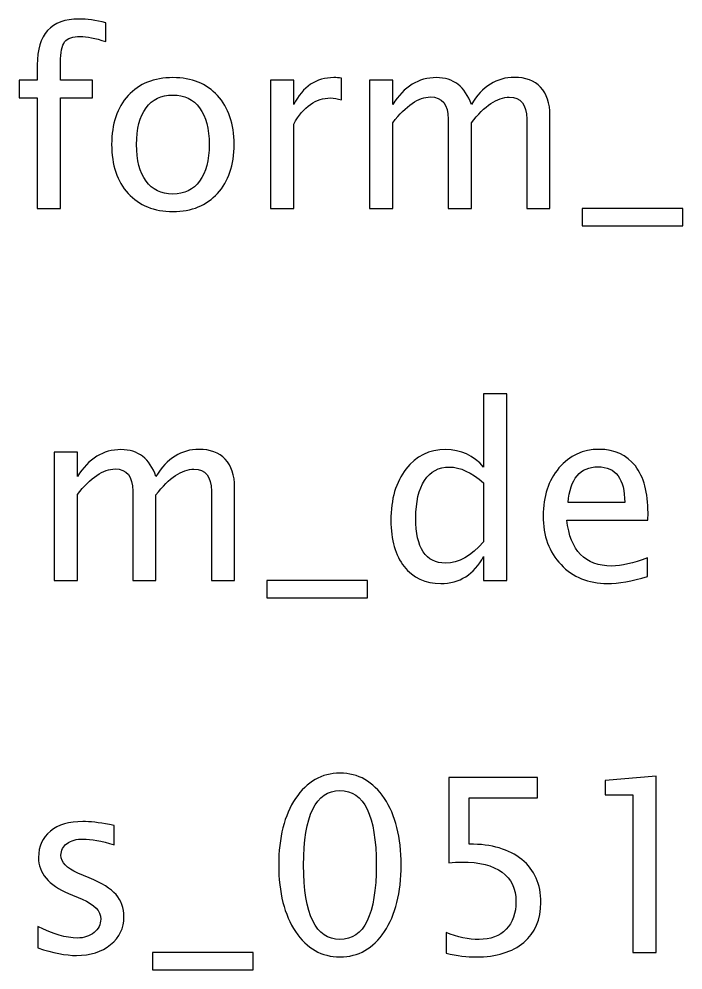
# Model space of a CAD drawing. Header units: centimetres. Extents: x -50 to 50, y -51 to 59.
# Drawn here: x 39.514 to 42.999, y 45.176 to 50.165 of the extents above; entities that cross this region are included whole.
import ezdxf

# ---------------------------------------------------------------- set-up
doc = ezdxf.new("R2010")
doc.units = ezdxf.units.CM
doc.header["$MEASUREMENT"] = 0
doc.layers.add('Layer 1', color=7, linetype='Continuous')

msp = doc.modelspace()

# ---------------------------------------------------------------- linework, layer by layer
at = {"layer": 'Layer 1'}
for points, knots in [([(39.6092, 49.17044), (39.6092, 49.17044), (39.6092, 49.7521), (39.6092, 49.7521), (39.6092, 49.7521), (39.6092, 49.7521), (39.51374, 49.7521), (39.51374, 49.7521), (39.51374, 49.7521), (39.51374, 49.7521), (39.51374, 49.84354), (39.51374, 49.84354), (39.51374, 49.84354), (39.51374, 49.84354), (39.6092, 49.84354), (39.6092, 49.84354), (39.6092, 49.84354), (39.6092, 49.84354), (39.6092, 49.92419), (39.6092, 49.92419), (39.6092, 49.92419), (39.6092, 50.08463), (39.68244, 50.16485), (39.82891, 50.16485), (39.82891, 50.16485), (39.86997, 50.16485), (39.91654, 50.15808), (39.96861, 50.14453), (39.96861, 50.14453), (39.96861, 50.14453), (39.96861, 50.04674), (39.96861, 50.04674), (39.96861, 50.04674), (39.91337, 50.06452), (39.86913, 50.07341), (39.8359, 50.07341), (39.8359, 50.07341), (39.79547, 50.07341), (39.76795, 50.06389), (39.75335, 50.04462), (39.75335, 50.04462), (39.73853, 50.02536), (39.73112, 49.98959), (39.73112, 49.93731), (39.73112, 49.93731), (39.73112, 49.93731), (39.73112, 49.84354), (39.73112, 49.84354), (39.73112, 49.84354), (39.73112, 49.84354), (39.90024, 49.84354), (39.90024, 49.84354), (39.90024, 49.84354), (39.90024, 49.84354), (39.90024, 49.7521), (39.90024, 49.7521), (39.90024, 49.7521), (39.90024, 49.7521), (39.73112, 49.7521), (39.73112, 49.7521), (39.73112, 49.7521), (39.73112, 49.7521), (39.73112, 49.17044), (39.73112, 49.17044), (39.73112, 49.17044), (39.73112, 49.17044), (39.6092, 49.17044), (39.6092, 49.17044)], [0, 0, 0, 0, 0.0555556, 0.0555556, 0.0555556, 0.0555556, 0.1111111, 0.1111111, 0.1111111, 0.1111111, 0.1666667, 0.1666667, 0.1666667, 0.1666667, 0.2222222, 0.2222222, 0.2222222, 0.2222222, 0.2777778, 0.2777778, 0.2777778, 0.2777778, 0.3333333, 0.3333333, 0.3333333, 0.3333333, 0.3888889, 0.3888889, 0.3888889, 0.3888889, 0.4444444, 0.4444444, 0.4444444, 0.4444444, 0.5, 0.5, 0.5, 0.5, 0.5555556, 0.5555556, 0.5555556, 0.5555556, 0.6111111, 0.6111111, 0.6111111, 0.6111111, 0.6666667, 0.6666667, 0.6666667, 0.6666667, 0.7222222, 0.7222222, 0.7222222, 0.7222222, 0.7777778, 0.7777778, 0.7777778, 0.7777778, 0.8333333, 0.8333333, 0.8333333, 0.8333333, 0.8888889, 0.8888889, 0.8888889, 0.8888889, 1, 1, 1, 1]), ([(40.32125, 49.1552), (40.2224, 49.1552), (40.14409, 49.18674), (40.08651, 49.24982), (40.08651, 49.24982), (40.02873, 49.31289), (39.99994, 49.39862), (39.99994, 49.50678), (39.99994, 49.50678), (39.99994, 49.61473), (40.02873, 49.70024), (40.08651, 49.76311), (40.08651, 49.76311), (40.14409, 49.82597), (40.2224, 49.85751), (40.32125, 49.85751), (40.32125, 49.85751), (40.4201, 49.85751), (40.49842, 49.82597), (40.55599, 49.76311), (40.55599, 49.76311), (40.61377, 49.70024), (40.64256, 49.61473), (40.64256, 49.50678), (40.64256, 49.50678), (40.64256, 49.39862), (40.61377, 49.31289), (40.55599, 49.24982), (40.55599, 49.24982), (40.49842, 49.18674), (40.4201, 49.1552), (40.32125, 49.1552)], [0, 0, 0, 0, 0.1111111, 0.1111111, 0.1111111, 0.1111111, 0.2222222, 0.2222222, 0.2222222, 0.2222222, 0.3333333, 0.3333333, 0.3333333, 0.3333333, 0.4444444, 0.4444444, 0.4444444, 0.4444444, 0.5555556, 0.5555556, 0.5555556, 0.5555556, 0.6666667, 0.6666667, 0.6666667, 0.6666667, 0.7777778, 0.7777778, 0.7777778, 0.7777778, 1, 1, 1, 1]), ([(40.83348, 49.17044), (40.83348, 49.17044), (40.83348, 49.84354), (40.83348, 49.84354), (40.83348, 49.84354), (40.83348, 49.84354), (40.9554, 49.84354), (40.9554, 49.84354), (40.9554, 49.84354), (40.9554, 49.84354), (40.9554, 49.71633), (40.9554, 49.71633), (40.9554, 49.71633), (41.00387, 49.81052), (41.07415, 49.85751), (41.16643, 49.85751), (41.16643, 49.85751), (41.17892, 49.85751), (41.19204, 49.85645), (41.20559, 49.85434), (41.20559, 49.85434), (41.20559, 49.85434), (41.20559, 49.74025), (41.20559, 49.74025), (41.20559, 49.74025), (41.18442, 49.74723), (41.1658, 49.75083), (41.14971, 49.75083), (41.14971, 49.75083), (41.07224, 49.75083), (41.00747, 49.70511), (40.9554, 49.61346), (40.9554, 49.61346), (40.9554, 49.61346), (40.9554, 49.17044), (40.9554, 49.17044), (40.9554, 49.17044), (40.9554, 49.17044), (40.83348, 49.17044), (40.83348, 49.17044)], [0, 0, 0, 0, 0.0909091, 0.0909091, 0.0909091, 0.0909091, 0.1818182, 0.1818182, 0.1818182, 0.1818182, 0.2727273, 0.2727273, 0.2727273, 0.2727273, 0.3636364, 0.3636364, 0.3636364, 0.3636364, 0.4545455, 0.4545455, 0.4545455, 0.4545455, 0.5454545, 0.5454545, 0.5454545, 0.5454545, 0.6363636, 0.6363636, 0.6363636, 0.6363636, 0.7272727, 0.7272727, 0.7272727, 0.7272727, 0.8181818, 0.8181818, 0.8181818, 0.8181818, 1, 1, 1, 1]), ([(41.35312, 49.17044), (41.35312, 49.17044), (41.35312, 49.84354), (41.35312, 49.84354), (41.35312, 49.84354), (41.35312, 49.84354), (41.47504, 49.84354), (41.47504, 49.84354), (41.47504, 49.84354), (41.47504, 49.84354), (41.47504, 49.71633), (41.47504, 49.71633), (41.47504, 49.71633), (41.53452, 49.81052), (41.61072, 49.85751), (41.70406, 49.85751), (41.70406, 49.85751), (41.79402, 49.85751), (41.85519, 49.81052), (41.88779, 49.71633), (41.88779, 49.71633), (41.94558, 49.81137), (42.02093, 49.85878), (42.11343, 49.85878), (42.11343, 49.85878), (42.17248, 49.85878), (42.21841, 49.84142), (42.25122, 49.8065), (42.25122, 49.8065), (42.28403, 49.77157), (42.30054, 49.72268), (42.30054, 49.65981), (42.30054, 49.65981), (42.30054, 49.65981), (42.30054, 49.17044), (42.30054, 49.17044), (42.30054, 49.17044), (42.30054, 49.17044), (42.17862, 49.17044), (42.17862, 49.17044), (42.17862, 49.17044), (42.17862, 49.17044), (42.17862, 49.63971), (42.17862, 49.63971), (42.17862, 49.63971), (42.17862, 49.71633), (42.14814, 49.75464), (42.08718, 49.75464), (42.08718, 49.75464), (42.02389, 49.75464), (41.95743, 49.70998), (41.88779, 49.62044), (41.88779, 49.62044), (41.88779, 49.62044), (41.88779, 49.17044), (41.88779, 49.17044), (41.88779, 49.17044), (41.88779, 49.17044), (41.76587, 49.17044), (41.76587, 49.17044), (41.76587, 49.17044), (41.76587, 49.17044), (41.76587, 49.64013), (41.76587, 49.64013), (41.76587, 49.64013), (41.76587, 49.71739), (41.73497, 49.75591), (41.67295, 49.75591), (41.67295, 49.75591), (41.61135, 49.75591), (41.54531, 49.71104), (41.47504, 49.62108), (41.47504, 49.62108), (41.47504, 49.62108), (41.47504, 49.17044), (41.47504, 49.17044), (41.47504, 49.17044), (41.47504, 49.17044), (41.35312, 49.17044), (41.35312, 49.17044)], [0, 0, 0, 0, 0.047619, 0.047619, 0.047619, 0.047619, 0.0952381, 0.0952381, 0.0952381, 0.0952381, 0.1428571, 0.1428571, 0.1428571, 0.1428571, 0.1904762, 0.1904762, 0.1904762, 0.1904762, 0.2380952, 0.2380952, 0.2380952, 0.2380952, 0.2857143, 0.2857143, 0.2857143, 0.2857143, 0.3333333, 0.3333333, 0.3333333, 0.3333333, 0.3809524, 0.3809524, 0.3809524, 0.3809524, 0.4285714, 0.4285714, 0.4285714, 0.4285714, 0.4761905, 0.4761905, 0.4761905, 0.4761905, 0.5238095, 0.5238095, 0.5238095, 0.5238095, 0.5714286, 0.5714286, 0.5714286, 0.5714286, 0.6190476, 0.6190476, 0.6190476, 0.6190476, 0.6666667, 0.6666667, 0.6666667, 0.6666667, 0.7142857, 0.7142857, 0.7142857, 0.7142857, 0.7619048, 0.7619048, 0.7619048, 0.7619048, 0.8095238, 0.8095238, 0.8095238, 0.8095238, 0.8571429, 0.8571429, 0.8571429, 0.8571429, 0.9047619, 0.9047619, 0.9047619, 0.9047619, 1, 1, 1, 1]), ([(40.32104, 49.24664), (40.38136, 49.24664), (40.42835, 49.26929), (40.4618, 49.3148), (40.4618, 49.3148), (40.49503, 49.36009), (40.51175, 49.42423), (40.51175, 49.50678), (40.51175, 49.50678), (40.51175, 49.58912), (40.49503, 49.65304), (40.4618, 49.69834), (40.4618, 49.69834), (40.42835, 49.74342), (40.38136, 49.76607), (40.32104, 49.76607), (40.32104, 49.76607), (40.2605, 49.76607), (40.21351, 49.74342), (40.18049, 49.69834), (40.18049, 49.69834), (40.14726, 49.65304), (40.13075, 49.58912), (40.13075, 49.50678), (40.13075, 49.50678), (40.13075, 49.42423), (40.14726, 49.36009), (40.18049, 49.3148), (40.18049, 49.3148), (40.21351, 49.26929), (40.2605, 49.24664), (40.32104, 49.24664)], [0, 0, 0, 0, 0.1111111, 0.1111111, 0.1111111, 0.1111111, 0.2222222, 0.2222222, 0.2222222, 0.2222222, 0.3333333, 0.3333333, 0.3333333, 0.3333333, 0.4444444, 0.4444444, 0.4444444, 0.4444444, 0.5555556, 0.5555556, 0.5555556, 0.5555556, 0.6666667, 0.6666667, 0.6666667, 0.6666667, 0.7777778, 0.7777778, 0.7777778, 0.7777778, 1, 1, 1, 1]), ([(42.4703, 49.079), (42.4703, 49.079), (42.4703, 49.17044), (42.4703, 49.17044), (42.4703, 49.17044), (42.4703, 49.17044), (42.99862, 49.17044), (42.99862, 49.17044), (42.99862, 49.17044), (42.99862, 49.17044), (42.99862, 49.079), (42.99862, 49.079), (42.99862, 49.079), (42.99862, 49.079), (42.4703, 49.079), (42.4703, 49.079)], [0, 0, 0, 0, 0.2, 0.2, 0.2, 0.2, 0.4, 0.4, 0.4, 0.4, 0.6, 0.6, 0.6, 0.6, 1, 1, 1, 1]), ([(41.95183, 47.21887), (41.95183, 47.21887), (41.95183, 47.34524), (41.95183, 47.34524), (41.95183, 47.34524), (41.90209, 47.25083), (41.82716, 47.20363), (41.72704, 47.20363), (41.72704, 47.20363), (41.64576, 47.20363), (41.58184, 47.23305), (41.53527, 47.29211), (41.53527, 47.29211), (41.4887, 47.35116), (41.46542, 47.43181), (41.46542, 47.53404), (41.46542, 47.53404), (41.46542, 47.6458), (41.49188, 47.73576), (41.54458, 47.80392), (41.54458, 47.80392), (41.5975, 47.87186), (41.66693, 47.90594), (41.75308, 47.90594), (41.75308, 47.90594), (41.83287, 47.90594), (41.89934, 47.87546), (41.95183, 47.81429), (41.95183, 47.81429), (41.95183, 47.81429), (41.95183, 48.19804), (41.95183, 48.19804), (41.95183, 48.19804), (41.95183, 48.19804), (42.07375, 48.19804), (42.07375, 48.19804), (42.07375, 48.19804), (42.07375, 48.19804), (42.07375, 47.21887), (42.07375, 47.21887), (42.07375, 47.21887), (42.07375, 47.21887), (41.95183, 47.21887), (41.95183, 47.21887)], [0, 0, 0, 0, 0.0833333, 0.0833333, 0.0833333, 0.0833333, 0.1666667, 0.1666667, 0.1666667, 0.1666667, 0.25, 0.25, 0.25, 0.25, 0.3333333, 0.3333333, 0.3333333, 0.3333333, 0.4166667, 0.4166667, 0.4166667, 0.4166667, 0.5, 0.5, 0.5, 0.5, 0.5833333, 0.5833333, 0.5833333, 0.5833333, 0.6666667, 0.6666667, 0.6666667, 0.6666667, 0.75, 0.75, 0.75, 0.75, 0.8333333, 0.8333333, 0.8333333, 0.8333333, 1, 1, 1, 1]), ([(39.698, 47.21887), (39.698, 47.21887), (39.698, 47.89197), (39.698, 47.89197), (39.698, 47.89197), (39.698, 47.89197), (39.81992, 47.89197), (39.81992, 47.89197), (39.81992, 47.89197), (39.81992, 47.89197), (39.81992, 47.76476), (39.81992, 47.76476), (39.81992, 47.76476), (39.8794, 47.85895), (39.9556, 47.90594), (40.04894, 47.90594), (40.04894, 47.90594), (40.1389, 47.90594), (40.20007, 47.85895), (40.23267, 47.76476), (40.23267, 47.76476), (40.29046, 47.8598), (40.36581, 47.90721), (40.45831, 47.90721), (40.45831, 47.90721), (40.51736, 47.90721), (40.56329, 47.88985), (40.5961, 47.85493), (40.5961, 47.85493), (40.62891, 47.82), (40.64542, 47.77111), (40.64542, 47.70824), (40.64542, 47.70824), (40.64542, 47.70824), (40.64542, 47.21887), (40.64542, 47.21887), (40.64542, 47.21887), (40.64542, 47.21887), (40.5235, 47.21887), (40.5235, 47.21887), (40.5235, 47.21887), (40.5235, 47.21887), (40.5235, 47.68814), (40.5235, 47.68814), (40.5235, 47.68814), (40.5235, 47.76476), (40.49302, 47.80307), (40.43206, 47.80307), (40.43206, 47.80307), (40.36877, 47.80307), (40.30231, 47.75841), (40.23267, 47.66887), (40.23267, 47.66887), (40.23267, 47.66887), (40.23267, 47.21887), (40.23267, 47.21887), (40.23267, 47.21887), (40.23267, 47.21887), (40.11075, 47.21887), (40.11075, 47.21887), (40.11075, 47.21887), (40.11075, 47.21887), (40.11075, 47.68856), (40.11075, 47.68856), (40.11075, 47.68856), (40.11075, 47.76582), (40.07985, 47.80434), (40.01783, 47.80434), (40.01783, 47.80434), (39.95623, 47.80434), (39.89019, 47.75947), (39.81992, 47.66951), (39.81992, 47.66951), (39.81992, 47.66951), (39.81992, 47.21887), (39.81992, 47.21887), (39.81992, 47.21887), (39.81992, 47.21887), (39.698, 47.21887), (39.698, 47.21887)], [0, 0, 0, 0, 0.047619, 0.047619, 0.047619, 0.047619, 0.0952381, 0.0952381, 0.0952381, 0.0952381, 0.1428571, 0.1428571, 0.1428571, 0.1428571, 0.1904762, 0.1904762, 0.1904762, 0.1904762, 0.2380952, 0.2380952, 0.2380952, 0.2380952, 0.2857143, 0.2857143, 0.2857143, 0.2857143, 0.3333333, 0.3333333, 0.3333333, 0.3333333, 0.3809524, 0.3809524, 0.3809524, 0.3809524, 0.4285714, 0.4285714, 0.4285714, 0.4285714, 0.4761905, 0.4761905, 0.4761905, 0.4761905, 0.5238095, 0.5238095, 0.5238095, 0.5238095, 0.5714286, 0.5714286, 0.5714286, 0.5714286, 0.6190476, 0.6190476, 0.6190476, 0.6190476, 0.6666667, 0.6666667, 0.6666667, 0.6666667, 0.7142857, 0.7142857, 0.7142857, 0.7142857, 0.7619048, 0.7619048, 0.7619048, 0.7619048, 0.8095238, 0.8095238, 0.8095238, 0.8095238, 0.8571429, 0.8571429, 0.8571429, 0.8571429, 0.9047619, 0.9047619, 0.9047619, 0.9047619, 1, 1, 1, 1]), ([(42.81204, 47.24046), (42.73013, 47.21591), (42.66006, 47.20363), (42.60164, 47.20363), (42.60164, 47.20363), (42.50195, 47.20363), (42.42088, 47.23665), (42.35844, 47.30248), (42.35844, 47.30248), (42.296, 47.36831), (42.26467, 47.45361), (42.26467, 47.5586), (42.26467, 47.5586), (42.26467, 47.66041), (42.29219, 47.74402), (42.34743, 47.80942), (42.34743, 47.80942), (42.40268, 47.87461), (42.47337, 47.90721), (42.55952, 47.90721), (42.55952, 47.90721), (42.64101, 47.90721), (42.70409, 47.87821), (42.74854, 47.82022), (42.74854, 47.82022), (42.79299, 47.76222), (42.81522, 47.68009), (42.81522, 47.57362), (42.81522, 47.57362), (42.81522, 47.57362), (42.81458, 47.53637), (42.81458, 47.53637), (42.81458, 47.53637), (42.81458, 47.53637), (42.38913, 47.53637), (42.38913, 47.53637), (42.38913, 47.53637), (42.40691, 47.3755), (42.48544, 47.29507), (42.6245, 47.29507), (42.6245, 47.29507), (42.67552, 47.29507), (42.73796, 47.30946), (42.81204, 47.33825), (42.81204, 47.33825), (42.81204, 47.33825), (42.81204, 47.24046), (42.81204, 47.24046)], [0, 0, 0, 0, 0.0769231, 0.0769231, 0.0769231, 0.0769231, 0.1538462, 0.1538462, 0.1538462, 0.1538462, 0.2307692, 0.2307692, 0.2307692, 0.2307692, 0.3076923, 0.3076923, 0.3076923, 0.3076923, 0.3846154, 0.3846154, 0.3846154, 0.3846154, 0.4615385, 0.4615385, 0.4615385, 0.4615385, 0.5384615, 0.5384615, 0.5384615, 0.5384615, 0.6153846, 0.6153846, 0.6153846, 0.6153846, 0.6923077, 0.6923077, 0.6923077, 0.6923077, 0.7692308, 0.7692308, 0.7692308, 0.7692308, 0.8461538, 0.8461538, 0.8461538, 0.8461538, 1, 1, 1, 1]), ([(41.95183, 47.73089), (41.88854, 47.78656), (41.82864, 47.8145), (41.77191, 47.8145), (41.77191, 47.8145), (41.71603, 47.8145), (41.67285, 47.79122), (41.64216, 47.74444), (41.64216, 47.74444), (41.61147, 47.69787), (41.59623, 47.63183), (41.59623, 47.54632), (41.59623, 47.54632), (41.59623, 47.38905), (41.6483, 47.31031), (41.75265, 47.31031), (41.75265, 47.31031), (41.82039, 47.31031), (41.88685, 47.34735), (41.95183, 47.42122), (41.95183, 47.42122), (41.95183, 47.42122), (41.95183, 47.73089), (41.95183, 47.73089)], [0, 0, 0, 0, 0.1428571, 0.1428571, 0.1428571, 0.1428571, 0.2857143, 0.2857143, 0.2857143, 0.2857143, 0.4285714, 0.4285714, 0.4285714, 0.4285714, 0.5714286, 0.5714286, 0.5714286, 0.5714286, 0.7142857, 0.7142857, 0.7142857, 0.7142857, 1, 1, 1, 1]), ([(42.39548, 47.62781), (42.39548, 47.62781), (42.69266, 47.62781), (42.69266, 47.62781), (42.69266, 47.62781), (42.69266, 47.75312), (42.64588, 47.81577), (42.55254, 47.81577), (42.55254, 47.81577), (42.45856, 47.81577), (42.40628, 47.75312), (42.39548, 47.62781)], [0, 0, 0, 0, 0.25, 0.25, 0.25, 0.25, 0.5, 0.5, 0.5, 0.5, 1, 1, 1, 1]), ([(40.81518, 47.12743), (40.81518, 47.12743), (40.81518, 47.21887), (40.81518, 47.21887), (40.81518, 47.21887), (40.81518, 47.21887), (41.3435, 47.21887), (41.3435, 47.21887), (41.3435, 47.21887), (41.3435, 47.21887), (41.3435, 47.12743), (41.3435, 47.12743), (41.3435, 47.12743), (41.3435, 47.12743), (40.81518, 47.12743), (40.81518, 47.12743)], [0, 0, 0, 0, 0.2, 0.2, 0.2, 0.2, 0.4, 0.4, 0.4, 0.4, 0.6, 0.6, 0.6, 0.6, 1, 1, 1, 1]), ([(41.1982, 45.24444), (41.10189, 45.24444), (41.02421, 45.28868), (40.96537, 45.37694), (40.96537, 45.37694), (40.90631, 45.46521), (40.87689, 45.58163), (40.87689, 45.72641), (40.87689, 45.72641), (40.87689, 45.87119), (40.90631, 45.9876), (40.96537, 46.07587), (40.96537, 46.07587), (41.02421, 46.16413), (41.10189, 46.20837), (41.1982, 46.20837), (41.1982, 46.20837), (41.29493, 46.20837), (41.37261, 46.16434), (41.43146, 46.07629), (41.43146, 46.07629), (41.49009, 45.98824), (41.51951, 45.87161), (41.51951, 45.72641), (41.51951, 45.72641), (41.51951, 45.58163), (41.49009, 45.46521), (41.43146, 45.37694), (41.43146, 45.37694), (41.37261, 45.28868), (41.29493, 45.24444), (41.1982, 45.24444)], [0, 0, 0, 0, 0.1111111, 0.1111111, 0.1111111, 0.1111111, 0.2222222, 0.2222222, 0.2222222, 0.2222222, 0.3333333, 0.3333333, 0.3333333, 0.3333333, 0.4444444, 0.4444444, 0.4444444, 0.4444444, 0.5555556, 0.5555556, 0.5555556, 0.5555556, 0.6666667, 0.6666667, 0.6666667, 0.6666667, 0.7777778, 0.7777778, 0.7777778, 0.7777778, 1, 1, 1, 1]), ([(41.75488, 45.26349), (41.75488, 45.26349), (41.75488, 45.37271), (41.75488, 45.37271), (41.75488, 45.37271), (41.81563, 45.34816), (41.8732, 45.33588), (41.92824, 45.33588), (41.92824, 45.33588), (41.98835, 45.33588), (42.03576, 45.35366), (42.07026, 45.38922), (42.07026, 45.38922), (42.10477, 45.42478), (42.12191, 45.47368), (42.12191, 45.53591), (42.12191, 45.53591), (42.12191, 45.60279), (42.09757, 45.65402), (42.04889, 45.68936), (42.04889, 45.68936), (42.0002, 45.72471), (41.92972, 45.74228), (41.83764, 45.74228), (41.83764, 45.74228), (41.81626, 45.74228), (41.79362, 45.7408), (41.77012, 45.73784), (41.77012, 45.73784), (41.77012, 45.73784), (41.77012, 46.18551), (41.77012, 46.18551), (41.77012, 46.18551), (41.77012, 46.18551), (42.23494, 46.18551), (42.23494, 46.18551), (42.23494, 46.18551), (42.23494, 46.18551), (42.23494, 46.07883), (42.23494, 46.07883), (42.23494, 46.07883), (42.23494, 46.07883), (41.8768, 46.07883), (41.8768, 46.07883), (41.8768, 46.07883), (41.8768, 46.07883), (41.8768, 45.83626), (41.8768, 45.83626), (41.8768, 45.83626), (41.99491, 45.83626), (42.08699, 45.80917), (42.15324, 45.75498), (42.15324, 45.75498), (42.21949, 45.70101), (42.25272, 45.62608), (42.25272, 45.53019), (42.25272, 45.53019), (42.25272, 45.44087), (42.22266, 45.37102), (42.16255, 45.32043), (42.16255, 45.32043), (42.10244, 45.26984), (42.01946, 45.24444), (41.91363, 45.24444), (41.91363, 45.24444), (41.86643, 45.24444), (41.81351, 45.25079), (41.75488, 45.26349)], [0, 0, 0, 0, 0.0555556, 0.0555556, 0.0555556, 0.0555556, 0.1111111, 0.1111111, 0.1111111, 0.1111111, 0.1666667, 0.1666667, 0.1666667, 0.1666667, 0.2222222, 0.2222222, 0.2222222, 0.2222222, 0.2777778, 0.2777778, 0.2777778, 0.2777778, 0.3333333, 0.3333333, 0.3333333, 0.3333333, 0.3888889, 0.3888889, 0.3888889, 0.3888889, 0.4444444, 0.4444444, 0.4444444, 0.4444444, 0.5, 0.5, 0.5, 0.5, 0.5555556, 0.5555556, 0.5555556, 0.5555556, 0.6111111, 0.6111111, 0.6111111, 0.6111111, 0.6666667, 0.6666667, 0.6666667, 0.6666667, 0.7222222, 0.7222222, 0.7222222, 0.7222222, 0.7777778, 0.7777778, 0.7777778, 0.7777778, 0.8333333, 0.8333333, 0.8333333, 0.8333333, 0.8888889, 0.8888889, 0.8888889, 0.8888889, 1, 1, 1, 1]), ([(42.73574, 45.2673), (42.73574, 45.2673), (42.73574, 46.09407), (42.73574, 46.09407), (42.73574, 46.09407), (42.73574, 46.09407), (42.58969, 46.09407), (42.58969, 46.09407), (42.58969, 46.09407), (42.58969, 46.09407), (42.58969, 46.17027), (42.58969, 46.17027), (42.58969, 46.17027), (42.58969, 46.17027), (42.85766, 46.19313), (42.85766, 46.19313), (42.85766, 46.19313), (42.85766, 46.19313), (42.85766, 45.2673), (42.85766, 45.2673), (42.85766, 45.2673), (42.85766, 45.2673), (42.73574, 45.2673), (42.73574, 45.2673)], [0, 0, 0, 0, 0.1428571, 0.1428571, 0.1428571, 0.1428571, 0.2857143, 0.2857143, 0.2857143, 0.2857143, 0.4285714, 0.4285714, 0.4285714, 0.4285714, 0.5714286, 0.5714286, 0.5714286, 0.5714286, 0.7142857, 0.7142857, 0.7142857, 0.7142857, 1, 1, 1, 1]), ([(41.19799, 45.33588), (41.3252, 45.33588), (41.3887, 45.46606), (41.3887, 45.72641), (41.3887, 45.72641), (41.3887, 45.98676), (41.3252, 46.11693), (41.19799, 46.11693), (41.19799, 46.11693), (41.0712, 46.11693), (41.0077, 45.98676), (41.0077, 45.72641), (41.0077, 45.72641), (41.0077, 45.46606), (41.0712, 45.33588), (41.19799, 45.33588)], [0, 0, 0, 0, 0.2, 0.2, 0.2, 0.2, 0.4, 0.4, 0.4, 0.4, 0.6, 0.6, 0.6, 0.6, 1, 1, 1, 1]), ([(39.61218, 45.29143), (39.61218, 45.29143), (39.61218, 45.40319), (39.61218, 45.40319), (39.61218, 45.40319), (39.69198, 45.3634), (39.76119, 45.3435), (39.82025, 45.3435), (39.82025, 45.3435), (39.85539, 45.3435), (39.8846, 45.35303), (39.90767, 45.37208), (39.90767, 45.37208), (39.93074, 45.39091), (39.94238, 45.41462), (39.94238, 45.4432), (39.94238, 45.4432), (39.94238, 45.48489), (39.91, 45.5194), (39.84523, 45.5467), (39.84523, 45.5467), (39.84523, 45.5467), (39.77389, 45.57697), (39.77389, 45.57697), (39.77389, 45.57697), (39.6687, 45.62057), (39.61599, 45.68365), (39.61599, 45.76556), (39.61599, 45.76556), (39.61599, 45.8242), (39.63673, 45.87034), (39.67822, 45.90399), (39.67822, 45.90399), (39.71971, 45.93765), (39.77665, 45.95437), (39.84882, 45.95437), (39.84882, 45.95437), (39.88629, 45.95437), (39.93286, 45.94929), (39.9881, 45.93892), (39.9881, 45.93892), (39.9881, 45.93892), (40.0135, 45.93405), (40.0135, 45.93405), (40.0135, 45.93405), (40.0135, 45.93405), (40.0135, 45.83245), (40.0135, 45.83245), (40.0135, 45.83245), (39.94556, 45.85277), (39.89137, 45.86293), (39.85094, 45.86293), (39.85094, 45.86293), (39.81538, 45.86293), (39.78723, 45.8551), (39.76585, 45.83965), (39.76585, 45.83965), (39.74468, 45.8242), (39.7341, 45.80345), (39.7341, 45.77742), (39.7341, 45.77742), (39.7341, 45.7408), (39.76373, 45.70968), (39.82321, 45.6845), (39.82321, 45.6845), (39.82321, 45.6845), (39.88184, 45.65973), (39.88184, 45.65973), (39.88184, 45.65973), (39.94831, 45.63179), (39.9953, 45.60216), (40.02281, 45.57104), (40.02281, 45.57104), (40.05054, 45.53993), (40.0643, 45.50098), (40.0643, 45.45441), (40.0643, 45.45441), (40.0643, 45.39536), (40.04102, 45.34689), (39.99424, 45.309), (39.99424, 45.309), (39.94767, 45.27111), (39.88798, 45.25206), (39.81538, 45.25206), (39.81538, 45.25206), (39.7595, 45.25206), (39.69198, 45.26518), (39.61218, 45.29143)], [0, 0, 0, 0, 0.0434783, 0.0434783, 0.0434783, 0.0434783, 0.0869565, 0.0869565, 0.0869565, 0.0869565, 0.1304348, 0.1304348, 0.1304348, 0.1304348, 0.173913, 0.173913, 0.173913, 0.173913, 0.2173913, 0.2173913, 0.2173913, 0.2173913, 0.2608696, 0.2608696, 0.2608696, 0.2608696, 0.3043478, 0.3043478, 0.3043478, 0.3043478, 0.3478261, 0.3478261, 0.3478261, 0.3478261, 0.3913043, 0.3913043, 0.3913043, 0.3913043, 0.4347826, 0.4347826, 0.4347826, 0.4347826, 0.4782609, 0.4782609, 0.4782609, 0.4782609, 0.5217391, 0.5217391, 0.5217391, 0.5217391, 0.5652174, 0.5652174, 0.5652174, 0.5652174, 0.6086957, 0.6086957, 0.6086957, 0.6086957, 0.6521739, 0.6521739, 0.6521739, 0.6521739, 0.6956522, 0.6956522, 0.6956522, 0.6956522, 0.7391304, 0.7391304, 0.7391304, 0.7391304, 0.7826087, 0.7826087, 0.7826087, 0.7826087, 0.826087, 0.826087, 0.826087, 0.826087, 0.8695652, 0.8695652, 0.8695652, 0.8695652, 0.9130435, 0.9130435, 0.9130435, 0.9130435, 1, 1, 1, 1]), ([(40.21522, 45.17586), (40.21522, 45.17586), (40.21522, 45.2673), (40.21522, 45.2673), (40.21522, 45.2673), (40.21522, 45.2673), (40.74354, 45.2673), (40.74354, 45.2673), (40.74354, 45.2673), (40.74354, 45.2673), (40.74354, 45.17586), (40.74354, 45.17586), (40.74354, 45.17586), (40.74354, 45.17586), (40.21522, 45.17586), (40.21522, 45.17586)], [0, 0, 0, 0, 0.2, 0.2, 0.2, 0.2, 0.4, 0.4, 0.4, 0.4, 0.6, 0.6, 0.6, 0.6, 1, 1, 1, 1])]:
    msp.add_open_spline(points, degree=3, knots=knots, dxfattribs=at)

doc.saveas('drawing.dxf')
